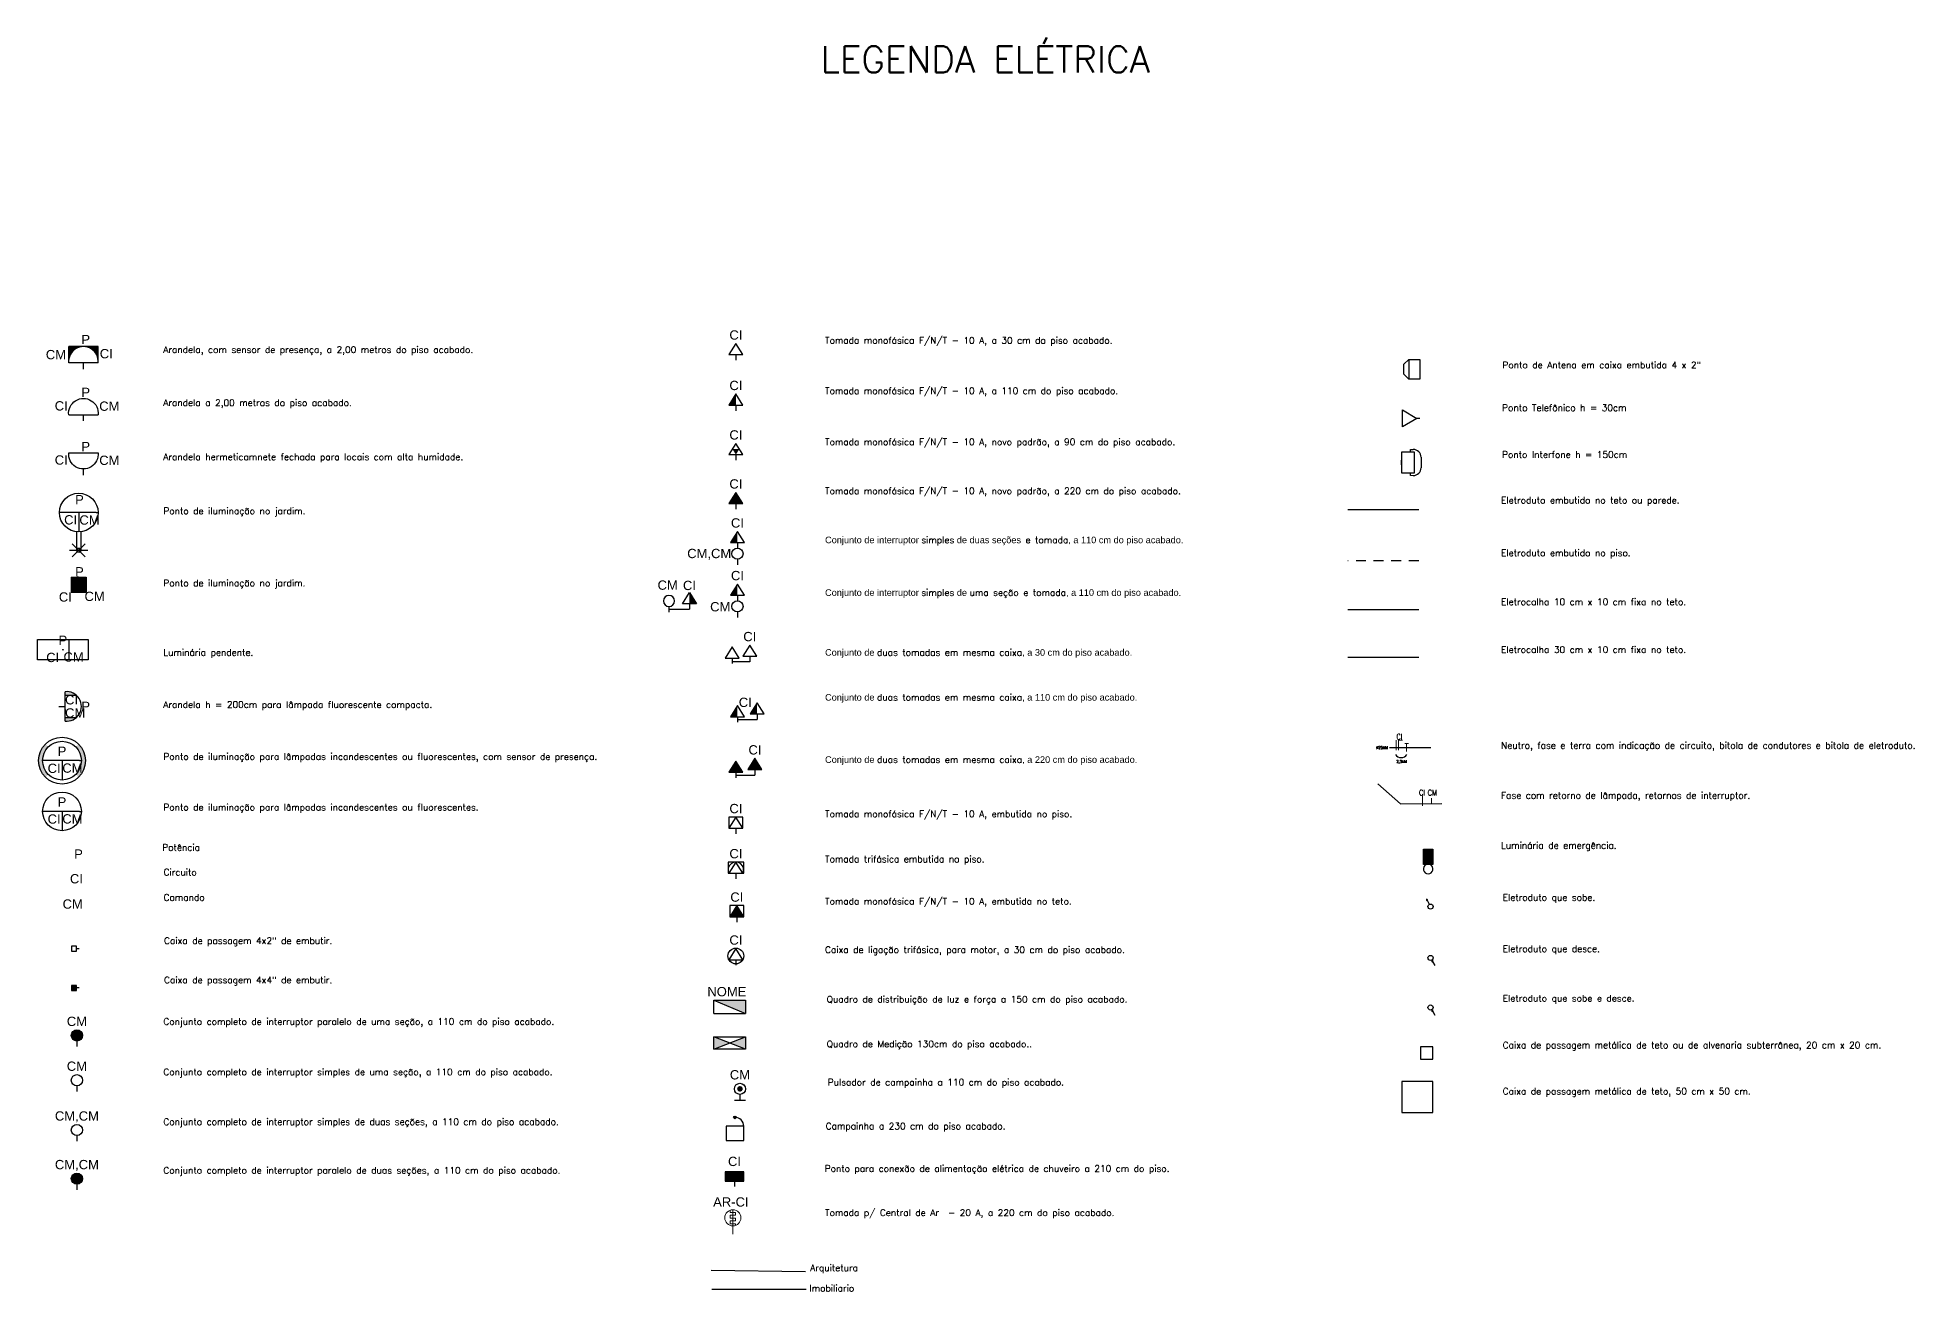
# Model space of a CAD drawing. Header units: metres. Extents: x 2012 to 4043, y 2396 to 4846.
# Drawn here: x 2012.4 to 2036.6, y 2415.96 to 2432.13 of the extents above; entities that cross this region are included whole.
import ezdxf
from ezdxf.enums import TextEntityAlignment as Align

# ---------------------------------------------------------------- set-up
doc = ezdxf.new("R2010")
doc.units = ezdxf.units.M
doc.linetypes.add('DASHDOT', pattern=[1, 0.5, -0.25, 0, -0.25])
doc.linetypes.add('HIDDEN', pattern=[9.525, 6.35, -3.175])
for name, color, linetype in [('ARQUITETURA', 9, 'Continuous'), ('ELETRODUTO APARENTE', 2, 'DASHDOT'), ('ELETRODUTO DIVERSOS', 3, 'Continuous'), ('ELETRODUTO EMBUTIDO LAJE PAREDE', 2, 'Continuous'), ('ELETRODUTO EMBUTIDO PISO', 2, 'HIDDEN'), ('ELETRODUTO LUMINÁRIA', 3, 'Continuous'), ('ELETRODUTO TEXTO', 2, 'Continuous'), ('IMOBILIARIO', 8, 'Continuous'), ('NOTAS', 7, 'Continuous'), ('PDF3_DI-Barramento Fase 3', 4, 'Continuous'), ('PENA1', 2, 'Continuous')]:
    doc.layers.add(name, color=color, linetype=linetype)
for name, color, linetype, lineweight in [('INTERFONICA', 216, 'Continuous', 20), ('LAYERCOMUM', 252, 'Continuous', 25), ('REDE ELETRICA', 7, 'Continuous', 9), ('TOMADAS', 20, 'Continuous', 13)]:
    doc.layers.add(name, color=color, linetype=linetype, lineweight=lineweight)
doc.styles.add('GYN_Carimbo_Página', font='arial.ttf', dxfattribs={"height": 0.6})
doc.styles.add('GYN_Dispositivos', font='arial.ttf', dxfattribs={"height": 0.2})
doc.styles.add('R100', font='simplex.shx', dxfattribs={"height": 2.54})
doc.styles.add('ROMAND', font='romand__.ttf', dxfattribs={"width": 0.75})
doc.styles.add('SIMPLEX', font='simplex.shx')
doc.styles.get("Standard").update_dxf_attribs({"font": 'arial.ttf'})
doc.linetypes.add('ZIGZAG', pattern='A,0.00254,-5.08,[131,ltypeshp.shx,S=5.08,R=0,X=-5.08,Y=0],-10.16,[131,ltypeshp.shx,S=5.08,R=180,X=5.08,Y=0],-5.08', length=20.32254)

# ---------------------------------------------------------------- blocks, each defined once
blk = doc.blocks.new('*U94')
for p, q in [((-0.373, 0), (-0.416, 0)), ((0.373, 0), (-0.373, 0)), ((0, 0), (0, -0.373)), ((0.373, 0), (0.416, 0)), ((0, -0.373), (0, -0.416))]:
    blk.add_line(p, q)
blk.add_circle((0, 0), 0.416)
at = {"color": 7, "style": 'GYN_Dispositivos'}
blk.add_attdef('P', text='', height=0.2, dxfattribs=at).set_placement((0, 0.16), align=Align.BOTTOM_CENTER)
blk.add_attdef('CI', text='', height=0.2, dxfattribs=at).set_placement((-0.16, 0), align=Align.TOP_RIGHT)
blk.add_attdef('CM', text='', height=0.2, dxfattribs=at).set_placement((0.16, 0), align=Align.TOP_LEFT)
blk = doc.blocks.new('*U97')
h = blk.add_hatch(color=256)
h.paths.add_polyline_path([(0.371, 0.242, 0.205176), (0.132, 0.316), (0.132, 0.242)])
h.paths.add_polyline_path([(0.132, -0.242), (0.132, -0.316, 0.205176), (0.371, -0.242)])
for p, q in [((0, 0), (0.132, 0)), ((0.132, -0.316), (0.132, 0.316)), ((0.132, 0.242), (0.371, 0.242)), ((0.132, -0.07), (0.132, -0.17)), ((0.132, -0.242), (0.371, -0.242))]:
    blk.add_line(p, q)
blk.add_arc((0.165, 0), 0.318, 264.0243, 95.9757)
at = {"color": 7, "style": 'GYN_Dispositivos'}
blk.add_attdef('CI', text='', height=0.2, dxfattribs=at).set_placement((0.132, 0.242), align=Align.TOP_LEFT)
blk.add_attdef('P', text='', height=0.2, dxfattribs=at).set_placement((0.483, 0), align=Align.MIDDLE_LEFT)
blk.add_attdef('CM', text='', height=0.2, dxfattribs=at).set_placement((0.132, -0.301), align=Align.BOTTOM_LEFT)
blk = doc.blocks.new('*U83')
blk.add_line((0, 0.06), (0, 0))
blk.add_lwpolyline([(-0.055, -0.11), (0.055, -0.11), (0.055, 0), (-0.055, 0)], close=True)
blk = doc.blocks.new('*U81')
blk.add_line((0, 0.12), (0, 0))
blk.add_circle((0, 0.24), 0.12)
at = {"layer": 'REDE ELETRICA', "style": 'GYN_Carimbo_Página'}
blk.add_attdef('COMANDO', text='', height=0.2, dxfattribs=at).set_placement((0, 0.542), align=Align.MIDDLE_CENTER)
blk = doc.blocks.new('*U95')
for points in [[(0, 0.36, 0.414214), (-0.12, 0.24), (0, 0.24)], [(-0.12, 0.24, 0.414214), (0, 0.12), (0, 0.24)], [(0.12, 0.24, 0.414214), (0, 0.36), (0, 0.24)], [(0.12, 0.24), (0, 0.24), (0, 0.12, 0.414214)]]:
    blk.add_hatch(color=256).paths.add_polyline_path(points)
h = blk.add_hatch(color=256)
h.paths.add_polyline_path([(0.12, 0.24, 0.414214), (0, 0.36), (0, 0.24)])
h.paths.add_polyline_path([(0, 0.24), (0, 0.12, 0.414214), (0.12, 0.24)])
blk.add_line((0, 0.12), (0, 0))
blk.add_circle((0, 0.24), 0.12)
at = {"layer": 'REDE ELETRICA', "style": 'GYN_Carimbo_Página'}
blk.add_attdef('COMANDO', text='', height=0.2, dxfattribs=at).set_placement((0, 0.542), align=Align.MIDDLE_CENTER)
blk = doc.blocks.new('*U86')
for points in [[(0, 0.24), (-0.075, 0.24), (-0.15, 0.12), (0, 0.12)], [(0, 0.36), (-0.075, 0.24), (0, 0.24)]]:
    blk.add_hatch(color=256).paths.add_polyline_path(points)
for p, q in [((0, 0.36), (-0.15, 0.12)), ((-0.15, 0.12), (0.15, 0.12)), ((0.15, 0.12), (0, 0.36)), ((0, 0.12), (0, 0))]:
    blk.add_line(p, q)
at = {"layer": 'REDE ELETRICA', "style": 'GYN_Carimbo_Página'}
blk.add_attdef('CIRCUITO', text='', height=0.2, dxfattribs=at).set_placement((0, 0.542), align=Align.MIDDLE_CENTER)
blk = doc.blocks.new('*U85')
for p, q in [((0, 0.36), (-0.15, 0.12)), ((-0.15, 0.12), (0.15, 0.12)), ((0.15, 0.12), (0, 0.36)), ((0, 0.12), (0, 0))]:
    blk.add_line(p, q)
at = {"layer": 'REDE ELETRICA', "style": 'GYN_Carimbo_Página'}
blk.add_attdef('CIRCUITO', text='', height=0.2, dxfattribs=at).set_placement((0, 0.542), align=Align.MIDDLE_CENTER)
blk = doc.blocks.new('*U96')
blk.add_hatch(color=256).paths.add_polyline_path([(0.075, 0.24), (-0.075, 0.24), (0, 0.12)])
for p, q in [((0, 0.36), (-0.15, 0.12)), ((-0.15, 0.12), (0.15, 0.12)), ((0.15, 0.12), (0, 0.36)), ((0, 0.12), (0, 0))]:
    blk.add_line(p, q)
at = {"layer": 'REDE ELETRICA', "style": 'GYN_Carimbo_Página'}
blk.add_attdef('CIRCUITO', text='', height=0.2, dxfattribs=at).set_placement((0, 0.542), align=Align.MIDDLE_CENTER)
blk = doc.blocks.new('*U100')
for points in [[(0, 0.24), (-0.075, 0.24), (-0.15, 0.12), (0, 0.12)], [(0, 0.36), (-0.075, 0.24), (0, 0.24)], [(0, 0.36), (0, 0.24), (0.075, 0.24)], [(0.075, 0.24), (0, 0.24), (0, 0.12), (0.15, 0.12)]]:
    blk.add_hatch(color=256).paths.add_polyline_path(points)
for p, q in [((0, 0.36), (-0.15, 0.12)), ((-0.15, 0.12), (0.15, 0.12)), ((0.15, 0.12), (0, 0.36)), ((0, 0.12), (0, 0))]:
    blk.add_line(p, q)
at = {"layer": 'REDE ELETRICA', "style": 'GYN_Carimbo_Página'}
blk.add_attdef('CIRCUITO', text='', height=0.2, dxfattribs=at).set_placement((0, 0.542), align=Align.MIDDLE_CENTER)
blk = doc.blocks.new('Quadro terminal.')
blk.add_hatch(color=256).paths.add_polyline_path([(-0.34, 0.212), (0.34, -0.071), (0.34, 0.212)])
at = {"ltscale": 0.05}
for p, q in [((-0.34, -0.071), (-0.34, 0.212)), ((-0.34, 0.212), (0.34, 0.212)), ((-0.34, 0.212), (0.34, -0.071)), ((0.34, 0.212), (0.34, -0.071)), ((-0.34, -0.071), (0.34, -0.071))]:
    blk.add_line(p, q, dxfattribs=at)
at = {"layer": 'REDE ELETRICA', "style": 'GYN_Carimbo_Página'}
blk.add_attdef('CM', text='', height=0.2, rotation=360, dxfattribs=at).set_placement((-0.254, 0.238), align=Align.BOTTOM_LEFT)
blk = doc.blocks.new('*U88')
blk.add_hatch(color=256).paths.add_polyline_path([(-0.06, 0.24, 1), (0.06, 0.24, 1)])
for p, q in [((-0.12, 0), (0.12, 0)), ((0, 0.12), (0, 0))]:
    blk.add_line(p, q)
blk.add_circle((0, 0.24), 0.12)
at = {"layer": 'REDE ELETRICA', "style": 'GYN_Carimbo_Página'}
blk.add_attdef('COMANDO', text='', height=0.2, dxfattribs=at).set_placement((0, 0.542), align=Align.MIDDLE_CENTER)
blk = doc.blocks.new('*U87')
blk.add_hatch(color=256).paths.add_polyline_path([(-0.2, 0.32), (-0.2, 0.12), (0.2, 0.12), (0.2, 0.32)])
blk.add_line((0, 0.12), (0, 0))
blk.add_lwpolyline([(-0.2, 0.12), (0.2, 0.12), (0.2, 0.32), (-0.2, 0.32)], close=True)
at = {"layer": 'REDE ELETRICA', "style": 'GYN_Carimbo_Página'}
blk.add_attdef('CIRCUITO', text='', height=0.2, dxfattribs=at).set_placement((0, 0.542), align=Align.MIDDLE_CENTER)
blk = doc.blocks.new('*U101')
h = blk.add_hatch(color=256)
h.paths.add_polyline_path([(0.356, 0.355), (0.294, 0.294, -0.198705), (0.416, 0, -0.198998), (0.294, -0.294), (0.355, -0.356, 0.198983), (0.503, 0, 0.198741)])
h.paths.add_polyline_path([(-0.294, 0.294), (-0.356, 0.355, 0.198841), (-0.503, 0, 0.199084), (-0.355, -0.356), (-0.294, -0.294, -0.199119), (-0.416, 0, -0.198827)])
for p, q in [((-0.373, 0), (-0.416, 0)), ((0.373, 0), (-0.373, 0)), ((0, 0), (0, -0.373)), ((0.373, 0), (0.416, 0)), ((0, -0.373), (0, -0.416))]:
    blk.add_line(p, q)
for radius in [0.503, 0.416]:
    blk.add_circle((0, 0), radius)
at = {"color": 7, "style": 'GYN_Dispositivos'}
blk.add_attdef('P', text='', height=0.2, dxfattribs=at).set_placement((0, 0.16), align=Align.BOTTOM_CENTER)
blk.add_attdef('CI', text='', height=0.2, dxfattribs=at).set_placement((-0.16, 0), align=Align.TOP_RIGHT)
blk.add_attdef('CM', text='', height=0.2, dxfattribs=at).set_placement((0.16, 0), align=Align.TOP_LEFT)
blk = doc.blocks.new('*U102')
blk.add_line((0.132, -0.219), (0.132, 0.219))
blk.add_lwpolyline([(-0.545, 0.219), (0.545, 0.219), (0.545, -0.219), (-0.545, -0.219)], close=True)
blk.add_circle((0, 0), 0.00589)
at = {"color": 7, "style": 'GYN_Dispositivos'}
blk.add_attdef('P', text='', height=0.2, dxfattribs=at).set_placement((0, 0.16), align=Align.BOTTOM_CENTER)
blk.add_attdef('CI', text='', height=0.2, dxfattribs=at).set_placement((-0.16, 0), align=Align.TOP_RIGHT)
blk.add_attdef('CM', text='', height=0.2, dxfattribs=at).set_placement((0.16, 0), align=Align.TOP_LEFT)
blk = doc.blocks.new('*U103')
for p, q in [((0, 0.36), (-0.15, 0.12)), ((-0.15, 0.12), (0.15, 0.12)), ((0.15, 0.12), (0, 0.36)), ((0, 0.12), (0, 0))]:
    blk.add_line(p, q)
blk.add_lwpolyline([(-0.15, 0.12), (0.15, 0.12), (0.15, 0.36), (-0.15, 0.36)], close=True)
at = {"layer": 'REDE ELETRICA', "style": 'GYN_Carimbo_Página'}
blk.add_attdef('CIRCUITO', text='', height=0.2, dxfattribs=at).set_placement((0, 0.542), align=Align.MIDDLE_CENTER)
blk = doc.blocks.new('*U105')
blk.add_hatch(color=256).paths.add_polyline_path([(0.16, 0.16), (-0.16, 0.16), (-0.16, -0.16), (0.16, -0.16)])
for p, q in [((0.16, 0.16), (-0.16, -0.16)), ((-0.16, 0.16), (0.16, 0.16)), ((-0.16, 0.16), (-0.16, -0.16)), ((-0.006, 0.16), (-0.036, 0.16)), ((0.16, 0.16), (0.16, -0.16)), ((-0.16, -0.16), (0.16, -0.16))]:
    blk.add_line(p, q)
at = {"color": 7, "style": 'GYN_Dispositivos'}
blk.add_attdef('P', text='', height=0.2, dxfattribs=at).set_placement((0, 0.16), align=Align.BOTTOM_CENTER)
blk.add_attdef('CI', text='', height=0.2, dxfattribs=at).set_placement((-0.16, 0), align=Align.TOP_RIGHT)
blk.add_attdef('CM', text='', height=0.2, dxfattribs=at).set_placement((0.16, 0), align=Align.TOP_LEFT)
blk = doc.blocks.new('*U106')
for p, q in [((-0.373, 0), (-0.416, 0)), ((0.373, 0), (-0.373, 0)), ((0, 0), (0, -0.373)), ((0.373, 0), (0.416, 0)), ((0, -0.373), (0, -0.416)), ((-0.141, -0.952), (0.14, -0.671)), ((0.14, -0.952), (-0.141, -0.671)), ((-0.048, -0.413), (-0.048, -0.811)), ((0.047, -0.413), (0.047, -0.811)), ((-0.199, -0.811), (0.198, -0.811))]:
    blk.add_line(p, q)
for centre, radius in [((0, 0), 0.416), ((0, -0.811), 0.0472)]:
    blk.add_circle(centre, radius)
at = {"color": 7, "style": 'GYN_Dispositivos'}
blk.add_attdef('P', text='', height=0.2, dxfattribs=at).set_placement((0, 0.16), align=Align.BOTTOM_CENTER)
blk.add_attdef('CI', text='', height=0.2, dxfattribs=at).set_placement((-0.16, 0), align=Align.TOP_RIGHT)
blk.add_attdef('CM', text='', height=0.2, dxfattribs=at).set_placement((0.16, 0), align=Align.TOP_LEFT)
blk = doc.blocks.new('*U107')
for p, q in [((0, 0.36), (-0.15, 0.12)), ((-0.15, 0.12), (0.15, 0.12)), ((0.15, 0.12), (0, 0.36)), ((0, 0.12), (0, 0))]:
    blk.add_line(p, q)
blk.add_arc((0, 0.193), 0.167, 334.0108, 205.9892)
at = {"layer": 'REDE ELETRICA', "style": 'GYN_Carimbo_Página'}
blk.add_attdef('CIRCUITO', text='', height=0.2, dxfattribs=at).set_placement((0, 0.542), align=Align.MIDDLE_CENTER)
blk = doc.blocks.new('*U108')
for p, q in [((0, 0), (0.132, 0)), ((0.478, -0.316), (0.478, 0.316))]:
    blk.add_line(p, q)
blk.add_arc((0.449, 0), 0.317, 84.8693, 275.1307)
blk = doc.blocks.new('*U109')
for p, q in [((0, 0), (0.132, 0)), ((0.132, -0.316), (0.132, 0.316))]:
    blk.add_line(p, q)
blk.add_arc((0.165, 0), 0.318, 264.0243, 95.9757)
blk = doc.blocks.new('*U110')
for points in [[(0.198, 0.316, -0.383986), (0.483, 0), (0.483, 0.316)], [(0.198, -0.316), (0.483, -0.316), (0.483, 0, -0.383986)]]:
    blk.add_hatch(color=256).paths.add_polyline_path(points)
for p, q in [((0, 0), (0.132, 0)), ((0.132, -0.316), (0.132, 0.316)), ((0.132, 0.316), (0.483, 0.316)), ((0.483, -0.316), (0.483, 0.316)), ((0.132, -0.316), (0.483, -0.316))]:
    blk.add_line(p, q)
blk.add_arc((0.165, 0), 0.318, 264.0243, 95.9757)
blk = doc.blocks.new('*U111')
for p, q in [((0, 0.36), (-0.15, 0.12)), ((-0.15, 0.12), (0.15, 0.12)), ((0.15, 0.12), (0, 0.36)), ((0, 0.12), (0, 0))]:
    blk.add_line(p, q)
blk.add_circle((0, 0.2), 0.17)
at = {"layer": 'REDE ELETRICA', "style": 'GYN_Carimbo_Página'}
blk.add_attdef('CIRCUITO', text='', height=0.2, dxfattribs=at).set_placement((0, 0.542), align=Align.MIDDLE_CENTER)
blk = doc.blocks.new('*U92')
blk.add_hatch(color=256).paths.add_polyline_path([(-0.131, -0.131), (-0.097, -0.122), (-0.122, -0.097)])
blk.add_line((-0.11, -0.11), (-0.039, -0.039))
blk.add_lwpolyline([(-0.122, -0.097), (-0.131, -0.131), (-0.097, -0.122)], close=True)
blk.add_circle((0, 0), 0.055)
blk = doc.blocks.new('*U99')
blk.add_hatch(color=256).paths.add_polyline_path([(0.039, 0.039), (0.072, 0.048), (0.048, 0.072)])
blk.add_line((0.06, 0.06), (0.131, 0.131))
blk.add_lwpolyline([(0.048, 0.072), (0.039, 0.039), (0.072, 0.048)], close=True)
blk.add_circle((0, 0), 0.055)
blk = doc.blocks.new('*U104')
for points in [[(0, 0.24), (-0.075, 0.24), (-0.15, 0.12), (0, 0.12)], [(0, 0.36), (-0.075, 0.24), (0, 0.24)], [(0, 0.36), (0, 0.24), (0.075, 0.24)], [(0.075, 0.24), (0, 0.24), (0, 0.12), (0.15, 0.12)]]:
    blk.add_hatch(color=256).paths.add_polyline_path(points)
for p, q in [((0, 0.36), (-0.15, 0.12)), ((-0.15, 0.12), (0.15, 0.12)), ((0.15, 0.12), (0, 0.36)), ((0, 0.12), (0, 0))]:
    blk.add_line(p, q)
blk.add_lwpolyline([(-0.15, 0.12), (0.15, 0.12), (0.15, 0.36), (-0.15, 0.36)], close=True)
at = {"layer": 'REDE ELETRICA', "style": 'GYN_Carimbo_Página'}
blk.add_attdef('CIRCUITO', text='', height=0.2, dxfattribs=at).set_placement((0, 0.542), align=Align.MIDDLE_CENTER)
blk = doc.blocks.new('*U98')
for points in [[(0, -0.055), (0, 0), (-0.055, 0)], [(0.055, 0), (0, 0), (0, -0.055)], [(0, -0.055), (0.055, -0.055), (0.055, 0)], [(-0.055, 0), (-0.055, -0.055), (0, -0.055)], [(-0.055, -0.11), (0, -0.055), (-0.055, -0.055)], [(-0.055, -0.11), (0, -0.11), (0, -0.055)], [(0.055, -0.11), (0, -0.055), (0, -0.11)], [(0.055, -0.11), (0.055, -0.055), (0, -0.055)]]:
    blk.add_hatch(color=256).paths.add_polyline_path(points)
for p, q in [((-0.055, 0), (0.055, -0.11)), ((-0.055, -0.11), (0.055, 0)), ((0, 0.06), (0, 0)), ((0, -0.11), (0, 0)), ((-0.055, -0.055), (0.055, -0.055))]:
    blk.add_line(p, q)
blk.add_lwpolyline([(-0.055, -0.11), (0.055, -0.11), (0.055, 0), (-0.055, 0)], close=True)
blk = doc.blocks.new('TomadaAr')
at = {"layer": 'TOMADAS', "ltscale": 3}
for p, q in [((-0.036, 0.311), (-0.036, 0.282)), ((-0.036, 0.282), (0.036, 0.282)), ((-0.036, 0.245), (0.036, 0.245)), ((-0.036, 0.245), (-0.036, 0.209)), ((0, 0.318), (0, 0)), ((0.036, 0.282), (0.036, 0.245)), ((-0.036, 0.209), (0.036, 0.209)), ((-0.036, 0.173), (0.036, 0.173)), ((-0.036, 0.173), (-0.036, 0.136)), ((-0.036, 0.136), (0.036, 0.136)), ((0.036, 0.209), (0.036, 0.173)), ((0.036, 0.136), (0.036, 0.116))]:
    blk.add_line(p, q, dxfattribs=at)
blk.add_circle((0, 0.213), 0.104, dxfattribs=at)
blk.add_attdef('AR-CI', text='', height=0.12).set_placement((-0.026, 0.357), align=Align.CENTER)

msp = doc.modelspace()

# ---------------------------------------------------------------- hatches: boundary and pattern name
at = {"layer": 'ELETRODUTO DIVERSOS', "ltscale": 0.01}
h = msp.add_hatch(color=256, dxfattribs=at)
h.dxf.hatch_style = 1
h.paths.add_polyline_path([(2021.12, 2419.083), (2021.324, 2419.165), (2021.12, 2419.246)])
h.paths.add_polyline_path([(2021.324, 2419.165), (2021.528, 2419.083), (2021.528, 2419.246)])
at = {"layer": 'ELETRODUTO LUMINÁRIA'}
for points in [[(2030.393, 2421.663), (2030.274, 2421.663), (2030.274, 2421.465), (2030.393, 2421.465)], [(2021.408, 2418.205, 1), (2021.375, 2418.205, 1)]]:
    msp.add_hatch(color=256, dxfattribs=at).paths.add_polyline_path(points)

# ---------------------------------------------------------------- linework, layer by layer
at = {"layer": 'ARQUITETURA'}
msp.add_line((2021.086, 2416.234), (2022.303, 2416.218), dxfattribs=at)
at = {"layer": 'ELETRODUTO APARENTE', "linetype": 'ZIGZAG', "ltscale": 0.01}
msp.add_line((2030.21, 2424.753), (2029.296, 2424.753), dxfattribs=at)
at = {"layer": 'ELETRODUTO APARENTE', "linetype": 'ZIGZAG', "ltscale": 0.02}
msp.add_line((2030.21, 2424.136), (2029.296, 2424.136), dxfattribs=at)
at = {"layer": 'ELETRODUTO DIVERSOS', "ltscale": 0.01}
for p, q in [((2021.12, 2419.083), (2021.528, 2419.246)), ((2021.528, 2419.083), (2021.12, 2419.246))]:
    msp.add_line(p, q, dxfattribs=at)
msp.add_lwpolyline([(2021.528, 2419.083), (2021.12, 2419.083), (2021.12, 2419.246), (2021.528, 2419.246)], close=True, dxfattribs=at)
at = {"layer": 'ELETRODUTO EMBUTIDO LAJE PAREDE', "linetype": 'ZIGZAG', "ltscale": 0.2}
msp.add_line((2029.296, 2426.045), (2030.21, 2426.045), dxfattribs=at)
at = {"layer": 'ELETRODUTO EMBUTIDO PISO', "ltscale": 0.02}
msp.add_line((2030.21, 2425.384), (2029.296, 2425.384), dxfattribs=at)
at = {"layer": 'ELETRODUTO LUMINÁRIA'}
for p, q in [((2030.019, 2427.919), (2030.082, 2427.982)), ((2030.019, 2427.789), (2030.019, 2427.919)), ((2030.082, 2427.982), (2030.082, 2427.727)), ((2030.082, 2427.982), (2030.225, 2427.982)), ((2030.225, 2427.982), (2030.225, 2427.727)), ((2030.082, 2427.727), (2030.019, 2427.789)), ((2030.225, 2427.727), (2030.082, 2427.727)), ((2030, 2427.329), (2030.187, 2427.22)), ((2030, 2427.22), (2030, 2427.329)), ((2030, 2427.112), (2030, 2427.22)), ((2030.187, 2427.22), (2030, 2427.112)), ((2030.223, 2427.22), (2030.187, 2427.22)), ((2030.156, 2426.786), (2029.988, 2426.786)), ((2029.988, 2426.786), (2029.988, 2426.517)), ((2030.106, 2426.786), (2030.106, 2426.82)), ((2030.106, 2426.82), (2030.139, 2426.82)), ((2030.156, 2426.517), (2030.156, 2426.786)), ((2030.24, 2426.719), (2030.24, 2426.584)), ((2029.988, 2426.62), (2029.988, 2426.683)), ((2029.988, 2426.517), (2030.156, 2426.517)), ((2030.106, 2426.484), (2030.106, 2426.517)), ((2020.541, 2424.758), (2020.804, 2424.758)), ((2021.583, 2424.081), (2021.355, 2424.081)), ((2021.424, 2423.337), (2021.678, 2423.337)), ((2021.404, 2422.62), (2021.65, 2422.62)), ((2021.506, 2418.091), (2021.277, 2418.091)), ((2021.277, 2418.091), (2021.277, 2417.907)), ((2021.506, 2417.907), (2021.506, 2418.091)), ((2021.277, 2417.907), (2021.506, 2417.907))]:
    msp.add_line(p, q, dxfattribs=at)
for points in [[(2030.274, 2421.663), (2030.393, 2421.663), (2030.393, 2421.465), (2030.274, 2421.465)], [(2021.303, 2421.353), (2021.506, 2421.353), (2021.506, 2421.497), (2021.303, 2421.497)], [(2030.234, 2418.954), (2030.394, 2418.954), (2030.394, 2419.114), (2030.234, 2419.114)], [(2029.994, 2418.269), (2030.394, 2418.269), (2030.394, 2418.669), (2029.994, 2418.669)]]:
    msp.add_lwpolyline(points, close=True, dxfattribs=at)
msp.add_circle((2021.392, 2418.205), 0.0169, dxfattribs=at)
for centre, radius, start, end in [((2030.139, 2426.719), 0.101, 360, 90), ((2030.139, 2426.584), 0.101, 270, 0), ((2030.333, 2421.409), 0.0616, 115.0255, 64.9745), ((2021.392, 2418.091), 0.114, 360, 90)]:
    msp.add_arc(centre, radius, start, end, dxfattribs=at)
at = {"layer": 'IMOBILIARIO'}
msp.add_line((2021.095, 2415.988), (2022.311, 2415.988), dxfattribs=at)
at = {"layer": 'INTERFONICA', "color": 1}
msp.add_line((2030.139, 2426.484), (2030.106, 2426.484), dxfattribs=at)
at = {"layer": 'LAYERCOMUM', "linetype": 'Continuous'}
for p, q in [((2029.833, 2422.975), (2030.367, 2422.977)), ((2029.975, 2422.251), (2029.685, 2422.505)), ((2029.975, 2422.251), (2030.509, 2422.253))]:
    msp.add_line(p, q, dxfattribs=at)
at = {"layer": 'PENA1'}
msp.add_arc((2029.983, 2422.93), 0.0848, 211.9194, 329.0111, dxfattribs=at)

# ---------------------------------------------------------------- block references
at = {"layer": 'ELETRODUTO LUMINÁRIA'}
ref = msp.add_blockref('*U110', (2012.989, 2427.856), dxfattribs=dict(at, xscale=0.5999996999998075, yscale=0.5999996999998075, zscale=0.5999996999998075, rotation=89.99999999999999))
ref.add_attrib('P', 'P', dxfattribs={"layer": '0', "color": 7, "height": 0.12, "style": 'GYN_Dispositivos'}).set_placement((2012.963, 2428.238), align=Align.MIDDLE_LEFT)
ref.add_attrib('CI', 'CI', dxfattribs={"layer": '0', "color": 7, "height": 0.12, "style": 'GYN_Dispositivos'}).set_placement((2013.2, 2428.115), align=Align.TOP_LEFT)
ref.add_attrib('CM', 'CM', dxfattribs={"layer": '0', "color": 7, "height": 0.12, "style": 'GYN_Dispositivos'}).set_placement((2012.504, 2427.947), align=Align.BOTTOM_LEFT)
for name, p, xscale, yscale, zscale, values in [('*U85', (2021.404, 2427.971), 0.6000000000000001, 0.6000000000000001, 0.6000000000000001, {'CIRCUITO': 'CI'}), ('*U86', (2021.404, 2427.32), 0.6000000000000001, 0.6000000000000001, 0.6000000000000001, {'CIRCUITO': 'CI'}), ('*U96', (2021.404, 2426.682), 0.6000000000000001, 0.6000000000000001, 0.6000000000000001, {'CIRCUITO': 'CI'}), ('*U100', (2021.404, 2426.05), 0.6000000000000001, 0.6000000000000001, 0.6000000000000001, {'CIRCUITO': 'CI'}), ('*U86', (2021.424, 2425.547), 0.6000000000000001, 0.6000000000000001, 0.6000000000000001, {'CIRCUITO': 'CI'}), ('*U86', (2021.424, 2424.868), 0.6000000000000001, 0.6000000000000001, 0.6000000000000001, {'CIRCUITO': 'CI'}), ('*U85', (2021.583, 2424.081), 0.6000000000000001, 0.6000000000000001, 0.6000000000000001, {'CIRCUITO': 'CI'}), ('*U97', (2012.673, 2423.506), 0.5999996999998075, 0.5999996999998075, 0.5999996999998075, {'P': 'P', 'CI': 'CI', 'CM': 'CM'}), ('*U100', (2021.65, 2422.62), 0.6000000000000001, 0.6000000000000001, 0.6000000000000001, {'CIRCUITO': 'CI'}), ('*U103', (2021.404, 2421.863), 0.6000000000000001, 0.6000000000000001, 0.6000000000000001, {'CIRCUITO': 'CI'}), ('*U107', (2021.404, 2421.281), 0.6000000000000001, 0.6000000000000001, 0.6000000000000001, {'CIRCUITO': 'CI'}), ('*U104', (2021.416, 2420.721), 0.6000000000000001, 0.6000000000000001, 0.6000000000000001, {'CIRCUITO': 'CI'}), ('*U111', (2021.404, 2420.167), 0.6000000000000001, 0.6000000000000001, 0.6000000000000001, {'CIRCUITO': 'CI'}), ('*U95', (2012.905, 2419.118), 0.6000000000000001, 0.6000000000000001, 0.6000000000000001, {'COMANDO': 'CM'}), ('*U81', (2012.905, 2418.54), 0.6000000000000001, 0.6000000000000001, 0.6000000000000001, {'COMANDO': 'CM'}), ('*U88', (2021.456, 2418.429), 0.6000000000000001, 0.6000000000000001, 0.6000000000000001, {'COMANDO': 'CM'}), ('*U81', (2012.905, 2417.898), 0.6000000000000001, 0.6000000000000001, 0.6000000000000001, {'COMANDO': 'CM,CM'}), ('*U95', (2012.905, 2417.271), 0.6000000000000001, 0.6000000000000001, 0.6000000000000001, {'COMANDO': 'CM,CM'}), ('*U87', (2021.386, 2417.312), 0.6000000000000001, 0.6000000000000001, 0.6000000000000001, {'CIRCUITO': 'CI'})]:
    msp.add_blockref(name, p, dxfattribs=dict(at, xscale=xscale, yscale=yscale, zscale=zscale)).add_auto_attribs(values)
ref = msp.add_blockref('*U109', (2012.989, 2427.188), dxfattribs=dict(at, xscale=-0.5999996999998075, yscale=0.5999996999998303, zscale=0.5999996999998289, rotation=270))
ref.add_attrib('P', 'P', dxfattribs={"layer": '0', "color": 7, "height": 0.12, "style": 'GYN_Dispositivos'}).set_placement((2012.963, 2427.556), align=Align.MIDDLE_LEFT)
ref.add_attrib('CI', 'CI', dxfattribs={"layer": '0', "color": 7, "height": 0.12, "style": 'GYN_Dispositivos'}).set_placement((2012.619, 2427.442), align=Align.TOP_LEFT)
ref.add_attrib('CM', 'CM', dxfattribs={"layer": '0', "color": 7, "height": 0.12, "style": 'GYN_Dispositivos'}).set_placement((2013.193, 2427.282), align=Align.BOTTOM_LEFT)
ref = msp.add_blockref('*U108', (2012.989, 2426.489), dxfattribs=dict(at, xscale=-0.5999996999998075, yscale=0.5999996999998303, zscale=0.5999996999998289, rotation=270))
ref.add_attrib('P', 'P', dxfattribs={"layer": '0', "color": 7, "height": 0.12, "style": 'GYN_Dispositivos'}).set_placement((2012.963, 2426.857), align=Align.MIDDLE_LEFT)
ref.add_attrib('CI', 'CI', dxfattribs={"layer": '0', "color": 7, "height": 0.12, "style": 'GYN_Dispositivos'}).set_placement((2012.619, 2426.744), align=Align.TOP_LEFT)
ref.add_attrib('CM', 'CM', dxfattribs={"layer": '0', "color": 7, "height": 0.12, "style": 'GYN_Dispositivos'}).set_placement((2013.193, 2426.584), align=Align.BOTTOM_LEFT)
ref = msp.add_blockref('*U106', (2012.929, 2426.006), dxfattribs=dict(at, xscale=0.6000000000000001, yscale=0.6000000000000001, zscale=0.6000000000000001))
ref.add_attrib('P', 'P', dxfattribs={"layer": '0', "color": 7, "height": 0.12, "style": 'GYN_Dispositivos'}).set_placement((2012.938, 2426.076), align=Align.BOTTOM_CENTER)
ref.add_attrib('CI', 'CI', dxfattribs={"layer": '0', "color": 7, "height": 0.12, "style": 'GYN_Dispositivos'}).set_placement((2012.908, 2425.972), align=Align.TOP_RIGHT)
ref.add_attrib('CM', 'CM', dxfattribs={"layer": '0', "color": 7, "height": 0.12, "style": 'GYN_Dispositivos'}).set_placement((2012.937, 2425.97), align=Align.TOP_LEFT)
ref = msp.add_blockref('*U81', (2021.424, 2425.331), dxfattribs=dict(at, xscale=0.6000000000000001, yscale=0.6000000000000001, zscale=0.6000000000000001))
ref.add_attrib('COMANDO', 'CM,CM', dxfattribs={"layer": 'REDE ELETRICA', "height": 0.12, "style": 'GYN_Carimbo_Página'}).set_placement((2021.06, 2425.478), align=Align.MIDDLE_CENTER)
ref = msp.add_blockref('*U105', (2012.929, 2425.075), dxfattribs=dict(at, xscale=0.6000000000000001, yscale=0.6000000000000001, zscale=0.6000000000000001))
ref.add_attrib('P', 'P', dxfattribs={"layer": '0', "color": 7, "height": 0.12, "style": 'GYN_Dispositivos'}).set_placement((2012.938, 2425.146), align=Align.BOTTOM_CENTER)
ref.add_attrib('CI', 'CI', dxfattribs={"layer": '0', "color": 7, "height": 0.12, "style": 'GYN_Dispositivos'}).set_placement((2012.84, 2424.977), align=Align.TOP_RIGHT)
ref.add_attrib('CM', 'CM', dxfattribs={"layer": '0', "color": 7, "height": 0.12, "style": 'GYN_Dispositivos'}).set_placement((2013.003, 2424.985), align=Align.TOP_LEFT)
ref = msp.add_blockref('*U81', (2020.541, 2424.722), dxfattribs=dict(at, xscale=-0.6000000000000001, yscale=0.6000000000000001, zscale=0.6000000000000001))
ref.add_attrib('COMANDO', 'CM', dxfattribs={"layer": 'REDE ELETRICA', "height": 0.12, "style": 'GYN_Carimbo_Página'}).set_placement((2020.524, 2425.07), align=Align.MIDDLE_CENTER)
ref = msp.add_blockref('*U86', (2020.804, 2424.758), dxfattribs=dict(at, xscale=-0.6000000000000001, yscale=0.6000000000000001, zscale=0.6000000000000001))
ref.add_attrib('CIRCUITO', 'CI', dxfattribs={"layer": 'REDE ELETRICA', "height": 0.12, "style": 'GYN_Carimbo_Página'}).set_placement((2020.805, 2425.066), align=Align.MIDDLE_CENTER)
ref = msp.add_blockref('*U81', (2021.424, 2424.652), dxfattribs=dict(at, xscale=0.6000000000000001, yscale=0.6000000000000001, zscale=0.6000000000000001))
ref.add_attrib('COMANDO', 'CM', dxfattribs={"layer": 'REDE ELETRICA', "height": 0.12, "style": 'GYN_Carimbo_Página'}).set_placement((2021.202, 2424.791), align=Align.MIDDLE_CENTER)
ref = msp.add_blockref('*U102', (2012.724, 2424.236), dxfattribs=dict(at, xscale=0.6000000000000001, yscale=0.6000000000000001, zscale=0.6000000000000001))
ref.add_attrib('P', 'P', dxfattribs={"layer": '0', "color": 7, "height": 0.12, "style": 'GYN_Dispositivos'}).set_placement((2012.724, 2424.262), align=Align.BOTTOM_CENTER)
ref.add_attrib('CI', 'CI', dxfattribs={"layer": '0', "color": 7, "height": 0.12, "style": 'GYN_Dispositivos'}).set_placement((2012.677, 2424.197), align=Align.TOP_RIGHT)
ref.add_attrib('CM', 'CM', dxfattribs={"layer": '0', "color": 7, "height": 0.12, "style": 'GYN_Dispositivos'}).set_placement((2012.732, 2424.204), align=Align.TOP_LEFT)
at = {"layer": 'ELETRODUTO LUMINÁRIA', "xscale": 0.6000000000000001, "yscale": 0.6000000000000001, "zscale": 0.6000000000000001}
for name, p in [('*U85', (2021.355, 2424.057)), ('*U86', (2021.424, 2423.301)), ('*U100', (2021.404, 2422.584))]:
    msp.add_blockref(name, p, dxfattribs=at)
at = {"layer": 'ELETRODUTO LUMINÁRIA'}
ref = msp.add_blockref('*U86', (2021.678, 2423.337), dxfattribs=dict(at, xscale=0.6000000000000001, yscale=0.6000000000000001, zscale=0.6000000000000001))
ref.add_attrib('CIRCUITO', 'CI', dxfattribs={"layer": 'REDE ELETRICA', "height": 0.12, "style": 'GYN_Carimbo_Página'}).set_placement((2021.525, 2423.558), align=Align.MIDDLE_CENTER)
ref = msp.add_blockref('*U101', (2012.713, 2422.806), dxfattribs=dict(at, xscale=0.6000000000000001, yscale=0.6000000000000001, zscale=0.6000000000000001))
ref.add_attrib('P', 'P', dxfattribs={"layer": '0', "color": 7, "height": 0.12, "style": 'GYN_Dispositivos'}).set_placement((2012.713, 2422.831), align=Align.BOTTOM_CENTER)
ref.add_attrib('CI', 'CI', dxfattribs={"layer": '0', "color": 7, "height": 0.12, "style": 'GYN_Dispositivos'}).set_placement((2012.695, 2422.767), align=Align.TOP_RIGHT)
ref.add_attrib('CM', 'CM', dxfattribs={"layer": '0', "color": 7, "height": 0.12, "style": 'GYN_Dispositivos'}).set_placement((2012.717, 2422.77), align=Align.TOP_LEFT)
ref = msp.add_blockref('*U94', (2012.713, 2422.152), dxfattribs=dict(at, xscale=0.6000000000000001, yscale=0.6000000000000001, zscale=0.6000000000000001))
ref.add_attrib('P', 'P', dxfattribs={"layer": '0', "color": 7, "height": 0.12, "style": 'GYN_Dispositivos'}).set_placement((2012.713, 2422.177), align=Align.BOTTOM_CENTER)
ref.add_attrib('CI', 'CI', dxfattribs={"layer": '0', "color": 7, "height": 0.12, "style": 'GYN_Dispositivos'}).set_placement((2012.695, 2422.113), align=Align.TOP_RIGHT)
ref.add_attrib('CM', 'CM', dxfattribs={"layer": '0', "color": 7, "height": 0.12, "style": 'GYN_Dispositivos'}).set_placement((2012.717, 2422.115), align=Align.TOP_LEFT)
for name, p, xscale, yscale, zscale, rotation in [('*U92', (2030.363, 2420.924), 0.599999999999697, 0.599999999999697, 0.599999999999697, 253.8062464297775), ('*U83', (2012.9, 2420.381), 0.6000000000000001, 0.6000000000000001, 0.6000000000000001, 270), ('*U99', (2030.363, 2420.262), 0.599999999999697, 0.599999999999697, 0.599999999999697, 253.8062464297775), ('*U98', (2012.9, 2419.874), 0.6000000000000001, 0.6000000000000001, 0.6000000000000001, 270), ('*U99', (2030.363, 2419.622), 0.599999999999697, 0.599999999999697, 0.599999999999697, 253.8062464297775)]:
    msp.add_blockref(name, p, dxfattribs=dict(at, xscale=xscale, yscale=yscale, zscale=zscale, rotation=rotation))
ref = msp.add_blockref('Quadro terminal.', (2021.324, 2419.588), dxfattribs=dict(at, xscale=0.6000000000000001, yscale=0.6000000000000001, zscale=0.6000000000000001))
ref.add_attrib('CM', 'NOME', dxfattribs={"layer": 'REDE ELETRICA', "height": 0.12, "rotation": 360, "style": 'GYN_Carimbo_Página'}).set_placement((2021.036, 2419.731), align=Align.BOTTOM_LEFT)
at = {"layer": 'PDF3_DI-Barramento Fase 3'}
ref = msp.add_blockref('TomadaAr', (2021.365, 2416.697), dxfattribs=at)
ref.add_attrib('AR-CI', 'AR-CI', dxfattribs={"layer": '0', "color": 7, "height": 0.12}).set_placement((2021.339, 2417.054), align=Align.CENTER)

# ---------------------------------------------------------------- texts
at = {"layer": 'ELETRODUTO DIVERSOS', "style": 'R100'}
msp.add_text('LEGENDA ELÉTRICA ', height=0.3394, dxfattribs=at).set_placement((2024.738, 2431.85), align=Align.MIDDLE_CENTER)
at = {"layer": 'ELETRODUTO TEXTO', "width": 12.62875, "attachment_point": 1, "style": 'SIMPLEX'}
for s, insert, char_height in [('Tomada monofásica F/N/T - 10 A, a 30 cm do piso acabado.{\\H1.3504x; }', (2022.554, 2428.269), 0.08463), ('Arandela, com sensor de presença, a 2,00 metros do piso acabado.', (2014.02, 2428.149), 0.08463), ('Ponto de Antena em caixa embutida 4 x 2" ', (2031.291, 2427.951), 0.08463), ('Arandela a 2,00 metros do piso acabado.', (2014.02, 2427.465), 0.08463), ('Tomada monofásica F/N/T - 10 A, a 110 cm do piso acabado.{\\H1.3504x; }', (2022.554, 2427.619), 0.08463), ('Ponto Telefônico h = 30cm{\\H1.3504x; }', (2031.287, 2427.4), 0.08463), ('Tomada monofásica F/N/T - 10 A, novo padrão, a 90 cm do piso acabado.{\\H1.3504x; }', (2022.554, 2426.959), 0.08463), ('Arandela hermeticamnete fechada para locais com alta humidade.', (2014.02, 2426.767), 0.08463), ('\\pxb0.33333,ql;Ponto Interfone h = 150cm', (2031.286, 2426.797), 0.08463), ('Tomada monofásica F/N/T - 10 A, novo padrão, a 220 cm do piso acabado.{\\H1.3504x; }', (2022.554, 2426.328), 0.08463), ('Ponto de iluminação no jardim. ', (2014.02, 2426.069), 0.08463), ('\\pxb0.33333,ql;Eletroduto embutido no teto ou parede.', (2031.272, 2426.207), 0.08463), ('{\\fArial|b0|i0|c186|p34;Conjunto de interruptor }simples{\\fArial|b0|i0|c186|p34; de duas seções} e tomada{\\fArial|b0|i0|c186|p34;, a 110 cm do piso acabado.\\H1.35x; }', (2022.554, 2425.695), 0.084627), ('\\pxb0.33333,ql;Eletroduto embutido no piso.', (2031.272, 2425.528), 0.08463), ('Ponto de iluminação no jardim. ', (2014.02, 2425.139), 0.08463), ('{\\fArial|b0|i0|c186|p34;Conjunto de interruptor }simples{\\fArial|b0|i0|c186|p34; de }uma seção e tomada{\\fArial|b0|i0|c186|p34;, a 110 cm do piso acabado.\\H1.35x; }', (2022.554, 2425.016), 0.084627), ('\\pxb0.33333,ql;Eletrocalha 10 cm x 10 cm fixa no teto.', (2031.272, 2424.897), 0.08463), ('Luminária pendente. ', (2014.02, 2424.244), 0.08463), ('{\\fArial|b0|i0|c186|p34;Conjunto de }duas tomadas em mesma caixa{\\fArial|b0|i0|c186|p34;, a \\fArial|b0|i0|c0|p34;30\\fArial|b0|i0|c186|p34; cm do piso acabado.\\H1.35x; }', (2022.554, 2424.244), 0.084627), ('\\pxb0.33333,ql;Eletrocalha 30 cm x 10 cm fixa no teto.', (2031.272, 2424.28), 0.08463), ('Arandela h = 200cm para lâmpada fluorescente compacta. ', (2014.02, 2423.571), 0.08463), ('{\\fArial|b0|i0|c186|p34;Conjunto de }duas tomadas em mesma caixa{\\fArial|b0|i0|c186|p34;, a 110 cm do piso acabado.\\H1.35x; }', (2022.554, 2423.665), 0.084627), ('Ponto de iluminação para lâmpadas incandescentes ou fluorescentes, com sensor de presença. ', (2014.02, 2422.901), 0.08463), ('{\\fArial|b0|i0|c186|p34;Conjunto de }duas tomadas em mesma caixa{\\fArial|b0|i0|c186|p34;, a \\fArial|b0|i0|c0|p34;220\\fArial|b0|i0|c186|p34; cm do piso acabado.\\H1.35x; }', (2022.554, 2422.862), 0.084627), ('Neutro, fase e terra com indicação de circuito, bitola de condutores e bitola de eletroduto.{\\H1.3504x; }', (2031.272, 2423.045), 0.084627), ('Fase com retorno de lâmpada, retornos de interruptor.', (2031.272, 2422.4), 0.08463), ('Ponto de iluminação para lâmpadas incandescentes ou fluorescentes. ', (2014.02, 2422.247), 0.08463), ('Tomada monofásica F/N/T - 10 A, embutida no piso.{\\H1.3504x; }', (2022.554, 2422.161), 0.08463), ('Potência{\\H1.3388x; }', (2014.006, 2421.729), 0.08463), ('Luminária de emergência.{\\H1.339x; }', (2031.272, 2421.755), 0.08463), ('\\pxb0.33333,ql;Circuito', (2014.023, 2421.41), 0.08463), ('Tomada trifásica embutida no piso.{\\H1.3504x; }', (2022.554, 2421.579), 0.08463), ('\\pxb0.33333,ql;Comando', (2014.023, 2421.084), 0.08463), ('Tomada monofásica F/N/T - 10 A, embutida no teto.{\\H1.3504x; }', (2022.554, 2421.034), 0.08463), ('\\pxb0.33333,ql;Eletroduto que sobe.', (2031.293, 2421.084), 0.08463), ('\\pxb0.33333,ql;Caixa de passagem 4x2" de embutir.', (2014.03, 2420.526), 0.08463), ('Caixa de ligação trifásica, para motor, a 30 cm do piso acabado.{\\H1.3504x; }', (2022.554, 2420.41), 0.08463), ('\\pxb0.33333,ql;Eletroduto que desce.', (2031.293, 2420.422), 0.08463), ('\\pxb0.33333,ql;Caixa de passagem 4x4" de embutir.', (2014.03, 2420.019), 0.08463), ('Quadro de distribuição de luz e força a 150 cm do piso acabado.{\\H1.3511x; }', (2022.576, 2419.77), 0.08463), ('\\pxb0.33333,ql;Eletroduto que sobe e desce.', (2031.293, 2419.783), 0.08463), ('Conjunto completo de interruptor paralelo de uma seção, a 110 cm do piso acabado.{\\H1.3504x; }', (2014.02, 2419.483), 0.08463), ('Quadro de Medição 130cm do piso acabado..', (2022.576, 2419.194), 0.08463), ('Caixa de passagem metálica de teto ou de alvenaria subterrânea, 20 cm x 20 cm.{\\H1.3504x; }', (2031.293, 2419.18), 0.08463), ('Conjunto completo de interruptor simples de uma seção, a 110 cm do piso acabado.{\\H1.3504x; }', (2014.02, 2418.833), 0.08463), ('\\pxb0.33333,ql;Pulsador de campainha a 110 cm do piso acabado.', (2022.589, 2418.701), 0.08463), ('Caixa de passagem metálica de teto, 50 cm x 50 cm.{\\H1.3504x; }', (2031.293, 2418.584), 0.08463), ('Conjunto completo de interruptor simples de duas seções, a 110 cm do piso acabado.{\\H1.3504x; }', (2014.02, 2418.191), 0.08463), ('\\pxb0.33333,ql;Campainha a 230 cm do piso acabado.', (2022.563, 2418.135), 0.08463), ('Conjunto completo de interruptor paralelo de duas seções, a 110 cm do piso acabado.{\\H1.3504x; }', (2014.02, 2417.564), 0.08463), ('Ponto para conexão de alimentação elétrica de chuveiro a 210 cm do piso.{\\H1.3388x; }', (2022.549, 2417.588), 0.08463), ('Tomada p/ Central de Ar  - 20 A, a 220 cm do piso acabado.{\\H1.3504x; }', (2022.554, 2417.018), 0.08463), ('Arquitetura', (2022.362, 2416.307), 0.08463), ('Imobiliario', (2022.353, 2416.044), 0.08463)]:
    msp.add_mtext(s, dxfattribs=dict(at, insert=insert, char_height=char_height))
at = {"layer": 'NOTAS', "char_height": 0.12, "attachment_point": 5, "style": 'GYN_Carimbo_Página'}
for s, insert, width in [('\\pxb0.33333,ql;P', (2012.974, 2421.601), 0.20806), ('\\pxb0.33333,ql;CI', (2012.919, 2421.282), 0.20806), ('\\pxb0.33333,ql;CM', (2012.849, 2420.956), 0.25662)]:
    msp.add_mtext(s, dxfattribs=dict(at, insert=insert, width=width))
at = {"layer": 'PENA1', "style": 'ROMAND', "width": 0.75}
for s, height, p in [('CI', 0.0737, (2029.924, 2423.055)), ('%%C25MM', 0.0369, (2029.663, 2422.945)), ('T', 0.103, (2030.028, 2422.893)), ('2,5MM', 0.0369, (2029.924, 2422.766)), ('CI', 0.0737, (2030.214, 2422.335, -0.169)), ('CM', 0.0737, (2030.326, 2422.334, -0.169))]:
    msp.add_text(s, height=height, dxfattribs=at).set_placement(p, align=Align.BOTTOM_LEFT)
for height, p in [(0.133, (2029.936, 2423.112)), (0.133, (2030.275, 2422.395)), (0.0663, (2030.383, 2422.344, -0.169))]:
    msp.add_text('I', height=height, rotation=180, dxfattribs=at).set_placement(p, align=Align.BOTTOM_LEFT)
at = {"layer": 'PENA1', "style": 'ROMAND', "text_generation_flag": 2, "width": 0.75}
msp.add_text('L', height=0.133, rotation=180, dxfattribs=at).set_placement((2029.932, 2423.112), align=Align.BOTTOM_LEFT)

doc.saveas('drawing.dxf')
